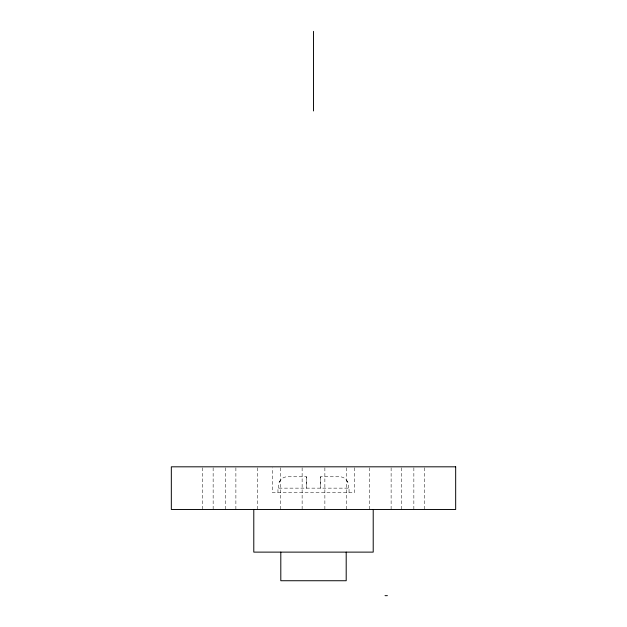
<?xml version="1.0" encoding="UTF-8"?>
<svg xmlns="http://www.w3.org/2000/svg" width="627" height="627" viewBox="0 0 627 627"><rect width="100%" height="100%" fill="white"/><g stroke="black" fill="none" stroke-linecap="round" stroke-linejoin="round"><path stroke-width="0.47" stroke-dasharray="3.13 2.35" d="M279.313 482.038L280.457 480.11L283.043 477.915A9.021 9.021 0 0 1 287.448 476.771L306.525 476.771L306.564 488.143M347.687 482.038L346.543 480.11L343.957 477.915A9.021 9.021 0 0 0 339.552 476.771L320.475 476.771L320.436 488.143M424.385 467.789L424.385 509.469M413.859 467.789L413.851 509.469M401.656 467.789L401.656 509.469M391.123 467.789L391.115 509.469M369.436 467.789L369.436 509.469M354.733 467.766L354.733 492.414L272.267 492.414L272.267 467.766M349.043 492.414L349.043 488.143L277.957 488.143L277.957 492.414M348.361 488.143L348.361 485.306A8.331 8.331 0 0 0 347.178 481.042M346.684 467.789L346.684 509.469M324.872 467.789L324.872 509.469M320.569 476.771L320.569 488.143M306.431 476.771L306.431 488.143M302.128 467.789L302.128 509.469M280.316 467.789L280.308 509.469M278.639 488.143L278.639 485.306A8.3 8.3 0 0 1 279.822 481.042M257.564 467.789L257.572 509.469M235.885 467.789L235.885 509.469M225.352 467.789L225.352 509.469M213.141 467.789L213.149 509.469M202.607 467.789L202.607 509.469"/><path stroke-width="0.94" d="M385.025 595.65L387.392 595.65M373.214 509.469L373.214 552.121L253.786 552.121L253.786 509.469M346.198 552.121L346.198 580.735L280.802 580.735L280.802 552.121M313.5 31.35L313.5 110.963M455.672 466.817L171.328 466.817L171.328 509.469L455.672 509.469L455.672 466.817"/></g></svg>
